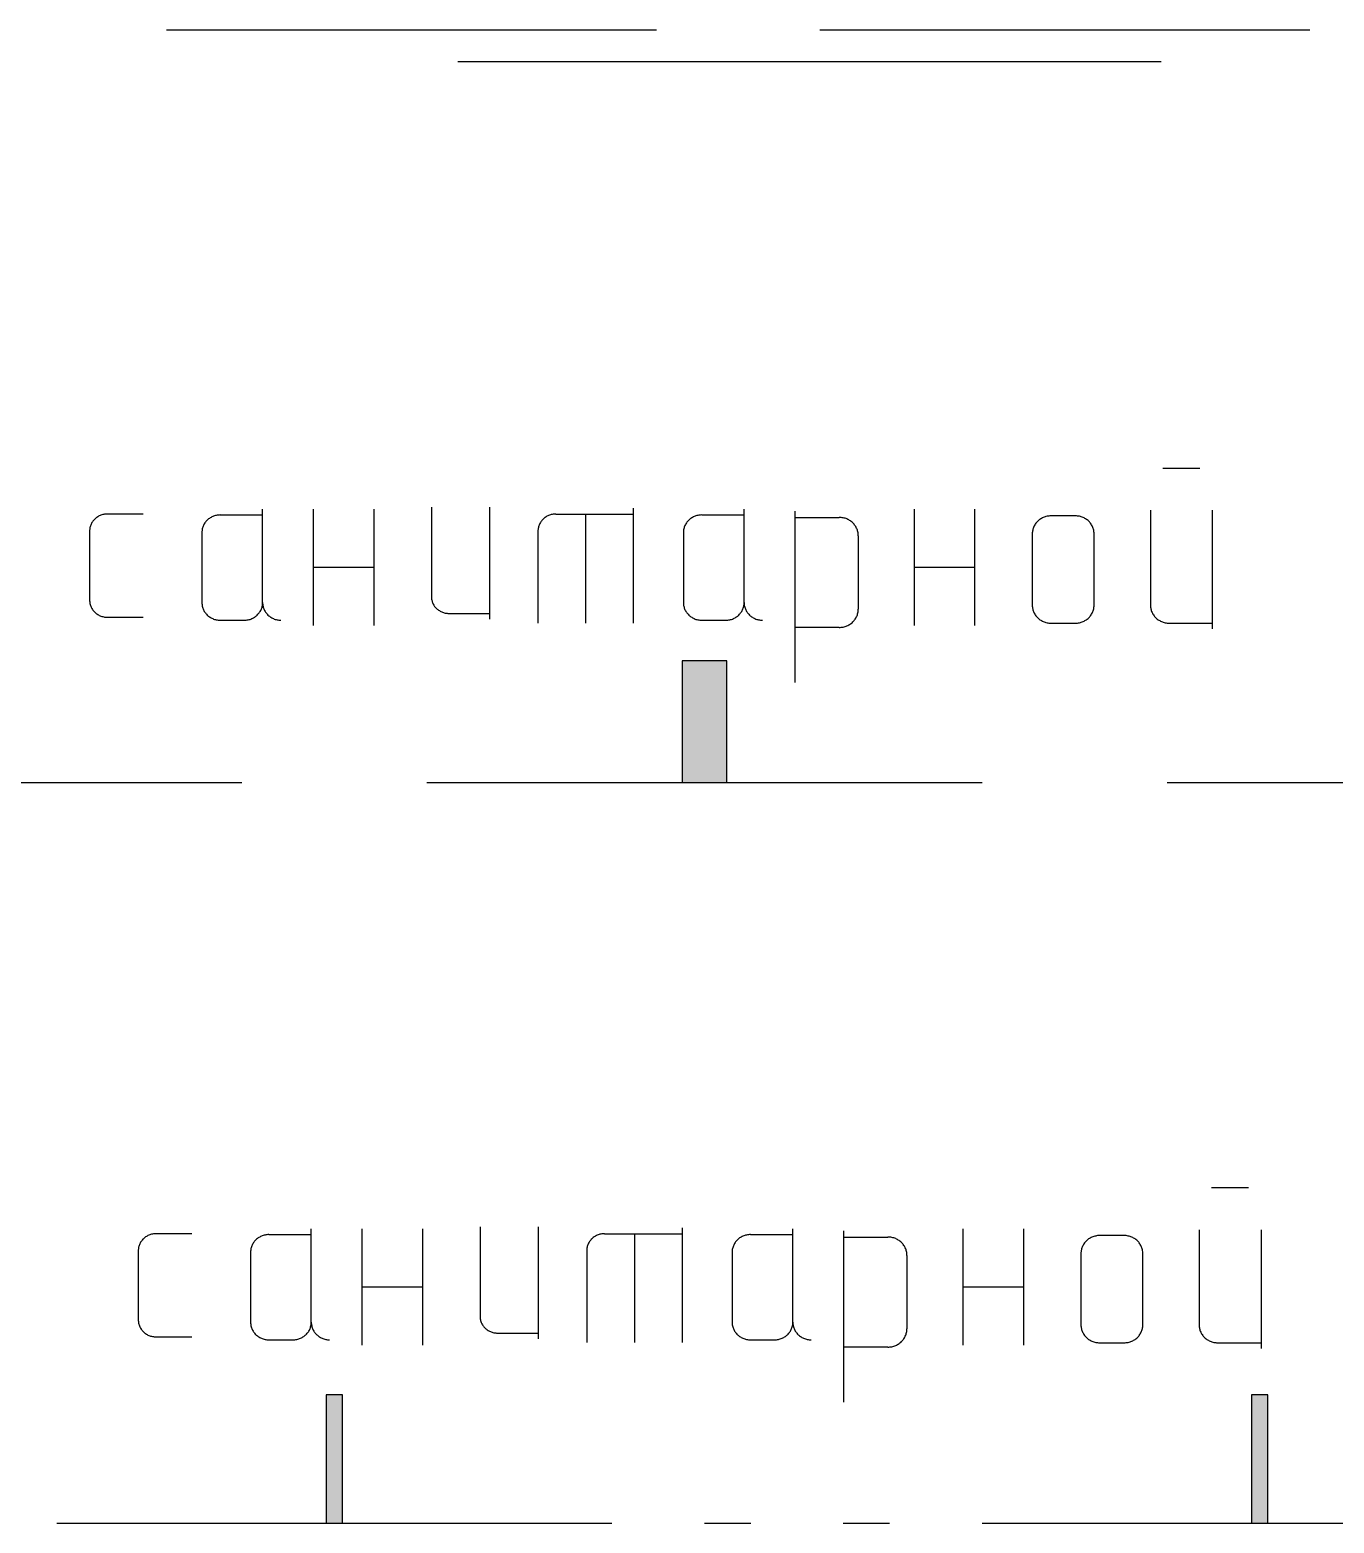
# Model space of a CAD drawing. Extents: x -2918 to -212, y 225 to 5715.
# Drawn here: x -459.22 to -447.81, y 924.28 to 937.34 of the extents above; entities that cross this region are included whole.
import ezdxf

# ---------------------------------------------------------------- set-up
doc = ezdxf.new("R2010")
doc.units = 0
doc.layers.get('0').update_dxf_attribs({"linetype": 'CONTINUOUS'})

# ---------------------------------------------------------------- blocks, each defined once
blk = doc.blocks.new('УСЛ__ОБОЗНАЧЕНИЯ_ГЕО_2')
at = {"linetype": 'CONTINUOUS'}
for points in [[(22.4, -100.24), (22.009, -100.24), (22.009, -101.306), (22.4, -101.306)], [(19.038, -106.66), (18.895, -106.66), (18.895, -107.782), (19.038, -107.782)], [(27.134, -106.66), (26.99, -106.66), (26.99, -107.782), (27.134, -107.782)]]:
    blk.add_hatch(color=18, dxfattribs=at).paths.add_polyline_path(points)
at = {"color": 18, "linetype": 'CONTINUOUS'}
for p, q in [((17.497, -94.723), (21.784, -94.723)), ((23.213, -94.723), (27.5, -94.723)), ((20.046, -95), (26.201, -95)), ((26.538, -98.558), (26.214, -98.558)), ((16.883, -98.99), (16.877, -98.996)), ((16.889, -98.986), (16.883, -98.99)), ((16.896, -98.981), (16.889, -98.986)), ((16.903, -98.977), (16.896, -98.981)), ((16.91, -98.973), (16.903, -98.977)), ((16.918, -98.97), (16.91, -98.973)), ((16.925, -98.967), (16.918, -98.97)), ((16.933, -98.964), (16.925, -98.967)), ((16.941, -98.962), (16.933, -98.964)), ((16.949, -98.96), (16.941, -98.962)), ((16.957, -98.959), (16.949, -98.96)), ((16.965, -98.958), (16.957, -98.959)), ((16.973, -98.957), (16.965, -98.958)), ((16.981, -98.957), (16.973, -98.957)), ((17.294, -98.957), (16.981, -98.957)), ((17.88, -98.99), (17.873, -98.995)), ((17.888, -98.986), (17.88, -98.99)), ((17.895, -98.982), (17.888, -98.986)), ((17.902, -98.979), (17.895, -98.982)), ((17.91, -98.976), (17.902, -98.979)), ((17.918, -98.973), (17.91, -98.976)), ((17.926, -98.971), (17.918, -98.973)), ((17.934, -98.969), (17.926, -98.971)), ((17.942, -98.967), (17.934, -98.969)), ((17.95, -98.966), (17.942, -98.967)), ((17.959, -98.966), (17.95, -98.966)), ((17.967, -98.965), (17.959, -98.966)), ((17.967, -98.965), (18.339, -98.965)), ((18.339, -99.732), (18.339, -98.914)), ((18.782, -98.913), (18.782, -99.932)), ((19.312, -98.913), (19.312, -99.932)), ((19.815, -98.897), (19.815, -99.679)), ((20.324, -98.897), (20.324, -99.875)), ((20.806, -98.99), (20.799, -98.996)), ((20.812, -98.986), (20.806, -98.99)), ((20.819, -98.981), (20.812, -98.986)), ((20.826, -98.977), (20.819, -98.981)), ((20.833, -98.973), (20.826, -98.977)), ((20.841, -98.97), (20.833, -98.973)), ((20.848, -98.967), (20.841, -98.97)), ((20.856, -98.964), (20.848, -98.967)), ((20.864, -98.962), (20.856, -98.964)), ((20.872, -98.96), (20.864, -98.962)), ((20.88, -98.959), (20.872, -98.96)), ((20.888, -98.958), (20.88, -98.959)), ((20.896, -98.957), (20.888, -98.958)), ((20.904, -98.957), (20.896, -98.957)), ((20.904, -98.957), (21.582, -98.957)), ((21.165, -98.957), (21.165, -99.91)), ((21.582, -98.907), (21.582, -99.91)), ((22.093, -98.99), (22.086, -98.995)), ((22.1, -98.986), (22.093, -98.99)), ((22.107, -98.982), (22.1, -98.986)), ((22.115, -98.979), (22.107, -98.982)), ((22.122, -98.976), (22.115, -98.979)), ((22.13, -98.973), (22.122, -98.976)), ((22.138, -98.971), (22.13, -98.973)), ((22.146, -98.969), (22.138, -98.971)), ((22.155, -98.967), (22.146, -98.969)), ((22.163, -98.966), (22.155, -98.967)), ((22.171, -98.966), (22.163, -98.966)), ((22.18, -98.965), (22.171, -98.966)), ((22.18, -98.965), (22.552, -98.965)), ((22.552, -99.732), (22.552, -98.914)), ((22.994, -98.933), (22.994, -100.429)), ((22.994, -98.986), (23.383, -98.986)), ((23.392, -98.987), (23.383, -98.986)), ((23.401, -98.987), (23.392, -98.987)), ((23.409, -98.989), (23.401, -98.987)), ((23.418, -98.99), (23.409, -98.989)), ((23.426, -98.992), (23.418, -98.99)), ((24.039, -98.913), (24.039, -99.932)), ((24.568, -98.913), (24.568, -99.932)), ((25.168, -98.987), (25.161, -98.991)), ((25.176, -98.984), (25.168, -98.987)), ((25.184, -98.982), (25.176, -98.984)), ((25.192, -98.979), (25.184, -98.982)), ((25.201, -98.977), (25.192, -98.979)), ((25.209, -98.976), (25.201, -98.977)), ((25.217, -98.975), (25.209, -98.976)), ((25.226, -98.974), (25.217, -98.975)), ((25.234, -98.974), (25.226, -98.974)), ((25.451, -98.974), (25.234, -98.974)), ((25.459, -98.974), (25.451, -98.974)), ((25.468, -98.975), (25.459, -98.974)), ((25.476, -98.976), (25.468, -98.975)), ((25.485, -98.977), (25.476, -98.976)), ((25.493, -98.979), (25.485, -98.977)), ((25.501, -98.982), (25.493, -98.979)), ((25.509, -98.984), (25.501, -98.982)), ((25.517, -98.987), (25.509, -98.984)), ((25.525, -98.991), (25.517, -98.987)), ((26.106, -98.922), (26.106, -99.754)), ((26.647, -98.922), (26.647, -99.962)), ((16.826, -99.092), (16.825, -99.099)), ((16.825, -99.099), (16.825, -99.107)), ((16.825, -99.107), (16.825, -99.709)), ((16.827, -99.084), (16.826, -99.092)), ((16.828, -99.076), (16.827, -99.084)), ((16.83, -99.068), (16.828, -99.076)), ((16.833, -99.061), (16.83, -99.068)), ((16.835, -99.053), (16.833, -99.061)), ((16.839, -99.046), (16.835, -99.053)), ((16.842, -99.039), (16.839, -99.046)), ((16.846, -99.032), (16.842, -99.039)), ((16.85, -99.026), (16.846, -99.032)), ((16.855, -99.019), (16.85, -99.026)), ((16.86, -99.013), (16.855, -99.019)), ((16.865, -99.007), (16.86, -99.013)), ((16.871, -99.001), (16.865, -99.007)), ((16.877, -98.996), (16.871, -99.001)), ((17.809, -99.103), (17.808, -99.111)), ((17.808, -99.111), (17.808, -99.119)), ((17.808, -99.119), (17.808, -99.732)), ((17.81, -99.095), (17.809, -99.103)), ((17.811, -99.087), (17.81, -99.095)), ((17.813, -99.079), (17.811, -99.087)), ((17.815, -99.071), (17.813, -99.079)), ((17.818, -99.064), (17.815, -99.071)), ((17.822, -99.056), (17.818, -99.064)), ((17.825, -99.049), (17.822, -99.056)), ((17.829, -99.042), (17.825, -99.049)), ((17.833, -99.035), (17.829, -99.042)), ((17.838, -99.029), (17.833, -99.035)), ((17.843, -99.022), (17.838, -99.029)), ((17.849, -99.016), (17.843, -99.022)), ((17.854, -99.01), (17.849, -99.016)), ((17.86, -99.005), (17.854, -99.01)), ((17.867, -99), (17.86, -99.005)), ((17.873, -98.995), (17.867, -99)), ((20.749, -99.092), (20.748, -99.099)), ((20.748, -99.099), (20.748, -99.107)), ((20.748, -99.107), (20.748, -99.91)), ((20.75, -99.084), (20.749, -99.092)), ((20.751, -99.076), (20.75, -99.084)), ((20.753, -99.068), (20.751, -99.076)), ((20.755, -99.061), (20.753, -99.068)), ((20.758, -99.053), (20.755, -99.061)), ((20.761, -99.046), (20.758, -99.053)), ((20.765, -99.039), (20.761, -99.046)), ((20.769, -99.032), (20.765, -99.039)), ((20.773, -99.026), (20.769, -99.032)), ((20.778, -99.019), (20.773, -99.026)), ((20.783, -99.013), (20.778, -99.019)), ((20.788, -99.007), (20.783, -99.013)), ((20.794, -99.001), (20.788, -99.007)), ((20.799, -98.996), (20.794, -99.001)), ((22.021, -99.111), (22.02, -99.119)), ((22.02, -99.119), (22.02, -99.732)), ((22.022, -99.095), (22.021, -99.103)), ((22.021, -99.103), (22.021, -99.111)), ((22.024, -99.087), (22.022, -99.095)), ((22.026, -99.079), (22.024, -99.087)), ((22.028, -99.071), (22.026, -99.079)), ((22.031, -99.064), (22.028, -99.071)), ((22.034, -99.056), (22.031, -99.064)), ((22.038, -99.049), (22.034, -99.056)), ((22.042, -99.042), (22.038, -99.049)), ((22.046, -99.035), (22.042, -99.042)), ((22.051, -99.029), (22.046, -99.035)), ((22.056, -99.022), (22.051, -99.029)), ((22.061, -99.016), (22.056, -99.022)), ((22.067, -99.01), (22.061, -99.016)), ((22.073, -99.005), (22.067, -99.01)), ((22.079, -99), (22.073, -99.005)), ((22.086, -98.995), (22.079, -99)), ((23.435, -98.994), (23.426, -98.992)), ((23.443, -98.997), (23.435, -98.994)), ((23.451, -99), (23.443, -98.997)), ((23.459, -99.004), (23.451, -99)), ((23.467, -99.008), (23.459, -99.004)), ((23.474, -99.013), (23.467, -99.008)), ((23.481, -99.017), (23.474, -99.013)), ((23.488, -99.022), (23.481, -99.017)), ((23.495, -99.028), (23.488, -99.022)), ((23.501, -99.033), (23.495, -99.028)), ((23.507, -99.04), (23.501, -99.033)), ((23.513, -99.046), (23.507, -99.04)), ((23.518, -99.053), (23.513, -99.046)), ((23.523, -99.059), (23.518, -99.053)), ((23.528, -99.067), (23.523, -99.059)), ((23.532, -99.074), (23.528, -99.067)), ((23.535, -99.082), (23.532, -99.074)), ((23.539, -99.089), (23.535, -99.082)), ((23.542, -99.097), (23.539, -99.089)), ((23.544, -99.105), (23.542, -99.097)), ((23.546, -99.113), (23.544, -99.105)), ((23.548, -99.122), (23.546, -99.113)), ((25.073, -99.114), (25.072, -99.122)), ((25.074, -99.106), (25.073, -99.114)), ((25.076, -99.098), (25.074, -99.106)), ((25.078, -99.09), (25.076, -99.098)), ((25.08, -99.082), (25.078, -99.09)), ((25.083, -99.074), (25.08, -99.082)), ((25.086, -99.066), (25.083, -99.074)), ((25.09, -99.059), (25.086, -99.066)), ((25.094, -99.052), (25.09, -99.059)), ((25.098, -99.045), (25.094, -99.052)), ((25.103, -99.038), (25.098, -99.045)), ((25.108, -99.032), (25.103, -99.038)), ((25.114, -99.026), (25.108, -99.032)), ((25.12, -99.02), (25.114, -99.026)), ((25.126, -99.014), (25.12, -99.02)), ((25.132, -99.009), (25.126, -99.014)), ((25.139, -99.004), (25.132, -99.009)), ((25.146, -98.999), (25.139, -99.004)), ((25.153, -98.995), (25.146, -98.999)), ((25.161, -98.991), (25.153, -98.995)), ((25.532, -98.995), (25.525, -98.991)), ((25.539, -98.999), (25.532, -98.995)), ((25.546, -99.004), (25.539, -98.999)), ((25.553, -99.009), (25.546, -99.004)), ((25.56, -99.014), (25.553, -99.009)), ((25.566, -99.02), (25.56, -99.014)), ((25.572, -99.026), (25.566, -99.02)), ((25.577, -99.032), (25.572, -99.026)), ((25.582, -99.038), (25.577, -99.032)), ((25.587, -99.045), (25.582, -99.038)), ((25.591, -99.052), (25.587, -99.045)), ((25.595, -99.059), (25.591, -99.052)), ((25.599, -99.066), (25.595, -99.059)), ((25.602, -99.074), (25.599, -99.066)), ((25.605, -99.082), (25.602, -99.074)), ((25.608, -99.09), (25.605, -99.082)), ((25.61, -99.098), (25.608, -99.09)), ((25.611, -99.106), (25.61, -99.098)), ((25.612, -99.114), (25.611, -99.106)), ((25.613, -99.122), (25.612, -99.114)), ((23.549, -99.13), (23.548, -99.122)), ((23.55, -99.138), (23.549, -99.13)), ((23.55, -99.147), (23.55, -99.138)), ((23.55, -99.147), (23.55, -99.788)), ((25.072, -99.122), (25.072, -99.13)), ((25.072, -99.13), (25.072, -99.754)), ((25.613, -99.13), (25.613, -99.122)), ((25.613, -99.754), (25.613, -99.13)), ((18.782, -99.423), (19.312, -99.423)), ((24.039, -99.423), (24.568, -99.423)), ((16.825, -99.709), (16.825, -99.717)), ((16.825, -99.717), (16.826, -99.725)), ((16.826, -99.725), (16.827, -99.733)), ((16.827, -99.733), (16.828, -99.74)), ((16.828, -99.74), (16.83, -99.748)), ((16.83, -99.748), (16.833, -99.756)), ((16.833, -99.756), (16.835, -99.763)), ((16.835, -99.763), (16.839, -99.77)), ((16.839, -99.77), (16.842, -99.777)), ((17.808, -99.732), (17.808, -99.74)), ((17.808, -99.74), (17.809, -99.748)), ((17.809, -99.748), (17.81, -99.756)), ((17.81, -99.756), (17.811, -99.764)), ((17.811, -99.764), (17.813, -99.771)), ((17.813, -99.771), (17.815, -99.779)), ((18.331, -99.779), (18.334, -99.771)), ((18.334, -99.771), (18.336, -99.764)), ((18.336, -99.764), (18.337, -99.756)), ((18.337, -99.756), (18.338, -99.748)), ((18.338, -99.748), (18.339, -99.74)), ((18.339, -99.74), (18.339, -99.732)), ((18.339, -99.732), (18.339, -99.74)), ((18.339, -99.74), (18.34, -99.748)), ((18.34, -99.748), (18.341, -99.756)), ((18.341, -99.756), (18.343, -99.764)), ((18.343, -99.764), (18.344, -99.771)), ((18.344, -99.771), (18.347, -99.779)), ((19.815, -99.679), (19.816, -99.687)), ((19.816, -99.687), (19.816, -99.695)), ((19.816, -99.695), (19.817, -99.702)), ((19.817, -99.702), (19.819, -99.71)), ((19.819, -99.71), (19.821, -99.717)), ((19.821, -99.717), (19.823, -99.725)), ((19.823, -99.725), (19.826, -99.732)), ((19.826, -99.732), (19.829, -99.739)), ((19.829, -99.739), (19.832, -99.746)), ((19.832, -99.746), (19.836, -99.753)), ((19.836, -99.753), (19.84, -99.759)), ((19.84, -99.759), (19.844, -99.766)), ((19.844, -99.766), (19.849, -99.772)), ((19.849, -99.772), (19.855, -99.778)), ((22.02, -99.732), (22.021, -99.74)), ((22.021, -99.74), (22.021, -99.748)), ((22.021, -99.748), (22.022, -99.756)), ((22.022, -99.756), (22.024, -99.764)), ((22.024, -99.764), (22.026, -99.771)), ((22.026, -99.771), (22.028, -99.779)), ((22.544, -99.779), (22.546, -99.771)), ((22.546, -99.771), (22.548, -99.764)), ((22.548, -99.764), (22.55, -99.756)), ((22.55, -99.756), (22.551, -99.748)), ((22.551, -99.74), (22.552, -99.732)), ((22.551, -99.748), (22.551, -99.74)), ((22.552, -99.732), (22.552, -99.74)), ((22.552, -99.74), (22.552, -99.748)), ((22.552, -99.748), (22.553, -99.756)), ((22.553, -99.756), (22.555, -99.764)), ((22.555, -99.764), (22.557, -99.771)), ((22.557, -99.771), (22.559, -99.779)), ((25.072, -99.754), (25.072, -99.763)), ((25.072, -99.763), (25.073, -99.771)), ((25.073, -99.771), (25.074, -99.779)), ((25.611, -99.779), (25.612, -99.771)), ((25.612, -99.771), (25.613, -99.763)), ((25.613, -99.763), (25.613, -99.754)), ((26.106, -99.754), (26.106, -99.763)), ((26.106, -99.763), (26.106, -99.771)), ((26.106, -99.771), (26.108, -99.779)), ((16.842, -99.777), (16.846, -99.784)), ((16.846, -99.784), (16.85, -99.791)), ((16.85, -99.791), (16.855, -99.797)), ((16.855, -99.797), (16.86, -99.804)), ((16.86, -99.804), (16.865, -99.81)), ((16.865, -99.81), (16.871, -99.815)), ((16.871, -99.815), (16.877, -99.821)), ((16.877, -99.821), (16.883, -99.826)), ((16.883, -99.826), (16.889, -99.831)), ((16.889, -99.831), (16.896, -99.835)), ((16.896, -99.835), (16.903, -99.839)), ((16.903, -99.839), (16.91, -99.843)), ((16.91, -99.843), (16.918, -99.846)), ((16.918, -99.846), (16.925, -99.849)), ((16.925, -99.849), (16.933, -99.852)), ((16.933, -99.852), (16.941, -99.854)), ((16.941, -99.854), (16.949, -99.856)), ((16.949, -99.856), (16.957, -99.858)), ((16.957, -99.858), (16.965, -99.858)), ((16.965, -99.858), (16.973, -99.859)), ((16.973, -99.859), (16.981, -99.859)), ((16.981, -99.859), (17.294, -99.859)), ((17.815, -99.779), (17.818, -99.787)), ((17.818, -99.787), (17.822, -99.794)), ((17.822, -99.794), (17.825, -99.801)), ((17.825, -99.801), (17.829, -99.808)), ((17.829, -99.808), (17.833, -99.815)), ((17.833, -99.815), (17.838, -99.822)), ((17.838, -99.822), (17.843, -99.828)), ((17.843, -99.828), (17.849, -99.834)), ((17.849, -99.834), (17.854, -99.84)), ((17.854, -99.84), (17.86, -99.846)), ((17.86, -99.846), (17.867, -99.851)), ((17.867, -99.851), (17.873, -99.856)), ((17.873, -99.856), (17.88, -99.86)), ((17.88, -99.86), (17.888, -99.864)), ((17.888, -99.864), (17.895, -99.868)), ((17.895, -99.868), (17.902, -99.872)), ((17.902, -99.872), (17.91, -99.875)), ((17.91, -99.875), (17.918, -99.878)), ((17.918, -99.878), (17.926, -99.88)), ((17.926, -99.88), (17.934, -99.882)), ((17.934, -99.882), (17.942, -99.883)), ((17.942, -99.883), (17.95, -99.884)), ((17.95, -99.884), (17.959, -99.885)), ((17.959, -99.885), (17.967, -99.885)), ((17.967, -99.885), (18.18, -99.885)), ((18.18, -99.885), (18.188, -99.885)), ((18.188, -99.885), (18.196, -99.884)), ((18.196, -99.884), (18.205, -99.883)), ((18.205, -99.883), (18.213, -99.882)), ((18.213, -99.882), (18.221, -99.88)), ((18.221, -99.88), (18.229, -99.878)), ((18.229, -99.878), (18.237, -99.875)), ((18.237, -99.875), (18.244, -99.872)), ((18.244, -99.872), (18.252, -99.868)), ((18.252, -99.868), (18.259, -99.864)), ((18.259, -99.864), (18.267, -99.86)), ((18.267, -99.86), (18.273, -99.856)), ((18.273, -99.856), (18.28, -99.851)), ((18.28, -99.851), (18.286, -99.846)), ((18.286, -99.846), (18.292, -99.84)), ((18.292, -99.84), (18.298, -99.834)), ((18.298, -99.834), (18.304, -99.828)), ((18.304, -99.828), (18.309, -99.822)), ((18.309, -99.822), (18.313, -99.815)), ((18.313, -99.815), (18.318, -99.808)), ((18.318, -99.808), (18.322, -99.801)), ((18.322, -99.801), (18.325, -99.794)), ((18.325, -99.794), (18.328, -99.787)), ((18.328, -99.787), (18.331, -99.779)), ((18.347, -99.779), (18.35, -99.787)), ((18.35, -99.787), (18.353, -99.794)), ((18.353, -99.794), (18.356, -99.801)), ((18.356, -99.801), (18.36, -99.808)), ((18.36, -99.808), (18.365, -99.815)), ((18.365, -99.815), (18.37, -99.822)), ((18.37, -99.822), (18.375, -99.828)), ((18.375, -99.828), (18.38, -99.834)), ((18.38, -99.834), (18.386, -99.84)), ((18.386, -99.84), (18.392, -99.846)), ((18.392, -99.846), (18.398, -99.851)), ((18.398, -99.851), (18.405, -99.856)), ((18.405, -99.856), (18.412, -99.86)), ((18.412, -99.86), (18.419, -99.864)), ((18.419, -99.864), (18.426, -99.868)), ((18.426, -99.868), (18.434, -99.872)), ((18.434, -99.872), (18.441, -99.875)), ((18.441, -99.875), (18.449, -99.878)), ((18.449, -99.878), (18.457, -99.88)), ((18.457, -99.88), (18.465, -99.882)), ((18.465, -99.882), (18.473, -99.883)), ((18.473, -99.883), (18.482, -99.884)), ((18.482, -99.884), (18.49, -99.885)), ((18.49, -99.885), (18.498, -99.885)), ((19.855, -99.778), (19.86, -99.783)), ((19.86, -99.783), (19.866, -99.788)), ((19.866, -99.788), (19.872, -99.793)), ((19.872, -99.793), (19.878, -99.798)), ((19.878, -99.798), (19.885, -99.802)), ((19.885, -99.802), (19.892, -99.806)), ((19.892, -99.806), (19.899, -99.81)), ((19.899, -99.81), (19.906, -99.813)), ((19.906, -99.813), (19.913, -99.816)), ((19.913, -99.816), (19.921, -99.819)), ((19.921, -99.819), (19.928, -99.821)), ((19.928, -99.821), (19.936, -99.823)), ((19.936, -99.823), (19.944, -99.824)), ((19.944, -99.824), (19.952, -99.825)), ((19.952, -99.825), (19.96, -99.826)), ((19.96, -99.826), (19.968, -99.826)), ((19.968, -99.826), (20.324, -99.826)), ((22.028, -99.779), (22.031, -99.787)), ((22.031, -99.787), (22.034, -99.794)), ((22.034, -99.794), (22.038, -99.801)), ((22.038, -99.801), (22.042, -99.808)), ((22.042, -99.808), (22.046, -99.815)), ((22.046, -99.815), (22.051, -99.822)), ((22.051, -99.822), (22.056, -99.828)), ((22.056, -99.828), (22.061, -99.834)), ((22.061, -99.834), (22.067, -99.84)), ((22.067, -99.84), (22.073, -99.846)), ((22.073, -99.846), (22.079, -99.851)), ((22.079, -99.851), (22.086, -99.856)), ((22.086, -99.856), (22.093, -99.86)), ((22.093, -99.86), (22.1, -99.864)), ((22.1, -99.864), (22.107, -99.868)), ((22.107, -99.868), (22.115, -99.872)), ((22.115, -99.872), (22.122, -99.875)), ((22.122, -99.875), (22.13, -99.878)), ((22.13, -99.878), (22.138, -99.88)), ((22.138, -99.88), (22.146, -99.882)), ((22.146, -99.882), (22.155, -99.883)), ((22.155, -99.883), (22.163, -99.884)), ((22.163, -99.884), (22.171, -99.885)), ((22.171, -99.885), (22.18, -99.885)), ((22.18, -99.885), (22.392, -99.885)), ((22.392, -99.885), (22.4, -99.885)), ((22.4, -99.885), (22.409, -99.884)), ((22.409, -99.884), (22.417, -99.883)), ((22.417, -99.883), (22.425, -99.882)), ((22.425, -99.882), (22.433, -99.88)), ((22.433, -99.88), (22.441, -99.878)), ((22.441, -99.878), (22.449, -99.875)), ((22.449, -99.875), (22.457, -99.872)), ((22.457, -99.872), (22.465, -99.868)), ((22.465, -99.868), (22.472, -99.864)), ((22.472, -99.864), (22.479, -99.86)), ((22.479, -99.86), (22.486, -99.856)), ((22.486, -99.856), (22.492, -99.851)), ((22.492, -99.851), (22.499, -99.846)), ((22.499, -99.846), (22.505, -99.84)), ((22.505, -99.84), (22.511, -99.834)), ((22.511, -99.834), (22.516, -99.828)), ((22.516, -99.828), (22.521, -99.822)), ((22.521, -99.822), (22.526, -99.815)), ((22.526, -99.815), (22.53, -99.808)), ((22.53, -99.808), (22.534, -99.801)), ((22.534, -99.801), (22.538, -99.794)), ((22.538, -99.794), (22.541, -99.787)), ((22.541, -99.787), (22.544, -99.779)), ((22.559, -99.779), (22.562, -99.787)), ((22.562, -99.787), (22.565, -99.794)), ((22.565, -99.794), (22.569, -99.801)), ((22.569, -99.801), (22.573, -99.808)), ((22.573, -99.808), (22.577, -99.815)), ((22.577, -99.815), (22.582, -99.822)), ((22.582, -99.822), (22.587, -99.828)), ((22.587, -99.828), (22.593, -99.834)), ((22.593, -99.834), (22.598, -99.84)), ((22.598, -99.84), (22.604, -99.846)), ((22.604, -99.846), (22.611, -99.851)), ((22.611, -99.851), (22.617, -99.856)), ((22.617, -99.856), (22.624, -99.86)), ((22.624, -99.86), (22.631, -99.864)), ((22.631, -99.864), (22.639, -99.868)), ((22.639, -99.868), (22.646, -99.872)), ((22.646, -99.872), (22.654, -99.875)), ((22.654, -99.875), (22.662, -99.878)), ((22.662, -99.878), (22.67, -99.88)), ((22.67, -99.88), (22.678, -99.882)), ((22.678, -99.882), (22.686, -99.883)), ((22.686, -99.883), (22.694, -99.884)), ((22.694, -99.884), (22.702, -99.885)), ((22.702, -99.885), (22.711, -99.885)), ((23.495, -99.907), (23.501, -99.901)), ((23.501, -99.901), (23.507, -99.895)), ((23.507, -99.895), (23.513, -99.889)), ((23.513, -99.889), (23.518, -99.882)), ((23.518, -99.882), (23.523, -99.875)), ((23.523, -99.875), (23.528, -99.868)), ((23.528, -99.868), (23.532, -99.861)), ((23.532, -99.861), (23.535, -99.853)), ((23.535, -99.853), (23.539, -99.846)), ((23.539, -99.846), (23.542, -99.838)), ((23.542, -99.838), (23.544, -99.83)), ((23.544, -99.83), (23.546, -99.821)), ((23.546, -99.821), (23.548, -99.813)), ((23.548, -99.813), (23.549, -99.805)), ((23.549, -99.805), (23.55, -99.796)), ((23.55, -99.796), (23.55, -99.788)), ((25.074, -99.779), (25.076, -99.787)), ((25.076, -99.787), (25.078, -99.795)), ((25.078, -99.795), (25.08, -99.803)), ((25.08, -99.803), (25.083, -99.81)), ((25.083, -99.81), (25.086, -99.818)), ((25.086, -99.818), (25.09, -99.825)), ((25.09, -99.825), (25.094, -99.833)), ((25.094, -99.833), (25.098, -99.839)), ((25.098, -99.839), (25.103, -99.846)), ((25.103, -99.846), (25.108, -99.853)), ((25.108, -99.853), (25.114, -99.859)), ((25.114, -99.859), (25.12, -99.865)), ((25.12, -99.865), (25.126, -99.87)), ((25.126, -99.87), (25.132, -99.876)), ((25.132, -99.876), (25.139, -99.881)), ((25.139, -99.881), (25.146, -99.885)), ((25.146, -99.885), (25.153, -99.889)), ((25.153, -99.889), (25.161, -99.894)), ((25.161, -99.894), (25.168, -99.897)), ((25.168, -99.897), (25.176, -99.9)), ((25.176, -99.9), (25.184, -99.903)), ((25.184, -99.903), (25.192, -99.905)), ((25.493, -99.905), (25.501, -99.903)), ((25.501, -99.903), (25.509, -99.9)), ((25.509, -99.9), (25.517, -99.897)), ((25.517, -99.897), (25.525, -99.894)), ((25.525, -99.894), (25.532, -99.889)), ((25.532, -99.889), (25.539, -99.885)), ((25.539, -99.885), (25.546, -99.881)), ((25.546, -99.881), (25.553, -99.876)), ((25.553, -99.876), (25.56, -99.87)), ((25.56, -99.87), (25.566, -99.865)), ((25.566, -99.865), (25.572, -99.859)), ((25.572, -99.859), (25.577, -99.853)), ((25.577, -99.853), (25.582, -99.846)), ((25.582, -99.846), (25.587, -99.839)), ((25.587, -99.839), (25.591, -99.833)), ((25.591, -99.833), (25.595, -99.825)), ((25.595, -99.825), (25.599, -99.818)), ((25.599, -99.818), (25.602, -99.81)), ((25.602, -99.81), (25.605, -99.803)), ((25.605, -99.803), (25.608, -99.795)), ((25.608, -99.795), (25.61, -99.787)), ((25.61, -99.787), (25.611, -99.779)), ((26.108, -99.779), (26.109, -99.787)), ((26.109, -99.787), (26.111, -99.795)), ((26.111, -99.795), (26.113, -99.803)), ((26.113, -99.803), (26.116, -99.81)), ((26.116, -99.81), (26.12, -99.818)), ((26.12, -99.818), (26.123, -99.825)), ((26.123, -99.825), (26.127, -99.833)), ((26.127, -99.833), (26.132, -99.839)), ((26.132, -99.839), (26.137, -99.846)), ((26.137, -99.846), (26.142, -99.853)), ((26.142, -99.853), (26.147, -99.859)), ((26.147, -99.859), (26.153, -99.865)), ((26.153, -99.865), (26.159, -99.87)), ((26.159, -99.87), (26.166, -99.876)), ((26.166, -99.876), (26.173, -99.881)), ((26.173, -99.881), (26.179, -99.885)), ((26.179, -99.885), (26.187, -99.889)), ((26.187, -99.889), (26.194, -99.894)), ((26.194, -99.894), (26.202, -99.897)), ((26.202, -99.897), (26.21, -99.9)), ((26.21, -99.9), (26.218, -99.903)), ((26.218, -99.903), (26.226, -99.905)), ((23.383, -99.948), (22.994, -99.948)), ((23.383, -99.948), (23.392, -99.948)), ((23.392, -99.948), (23.401, -99.947)), ((23.401, -99.947), (23.409, -99.946)), ((23.409, -99.946), (23.418, -99.945)), ((23.418, -99.945), (23.426, -99.943)), ((23.426, -99.943), (23.435, -99.94)), ((23.435, -99.94), (23.443, -99.938)), ((23.443, -99.938), (23.451, -99.934)), ((23.451, -99.934), (23.459, -99.931)), ((23.459, -99.931), (23.467, -99.927)), ((23.467, -99.927), (23.474, -99.922)), ((23.474, -99.922), (23.481, -99.918)), ((23.481, -99.918), (23.488, -99.913)), ((23.488, -99.913), (23.495, -99.907)), ((25.192, -99.905), (25.201, -99.907)), ((25.201, -99.907), (25.209, -99.908)), ((25.209, -99.908), (25.217, -99.91)), ((25.217, -99.91), (25.226, -99.91)), ((25.226, -99.91), (25.234, -99.91)), ((25.234, -99.91), (25.451, -99.91)), ((25.451, -99.91), (25.459, -99.91)), ((25.459, -99.91), (25.468, -99.91)), ((25.468, -99.91), (25.476, -99.908)), ((25.476, -99.908), (25.485, -99.907)), ((25.485, -99.907), (25.493, -99.905)), ((26.226, -99.905), (26.234, -99.907)), ((26.234, -99.907), (26.243, -99.908)), ((26.243, -99.908), (26.251, -99.91)), ((26.251, -99.91), (26.259, -99.91)), ((26.259, -99.91), (26.268, -99.91)), ((26.268, -99.91), (26.647, -99.91)), ((22.4, -100.24), (22.009, -100.24)), ((22.009, -100.24), (22.009, -101.306)), ((22.4, -101.306), (22.4, -100.24)), ((13.3, -101.306), (18.157, -101.306)), ((19.776, -101.306), (24.633, -101.306)), ((22.009, -101.306), (22.4, -101.306)), ((26.252, -101.306), (31.11, -101.306)), ((26.964, -104.851), (26.64, -104.851)), ((17.359, -105.258), (17.351, -105.261)), ((17.367, -105.256), (17.359, -105.258)), ((17.375, -105.254), (17.367, -105.256)), ((17.383, -105.253), (17.375, -105.254)), ((17.391, -105.252), (17.383, -105.253)), ((17.399, -105.251), (17.391, -105.252)), ((17.407, -105.251), (17.399, -105.251)), ((17.72, -105.251), (17.407, -105.251)), ((18.765, -106.025), (18.765, -105.208)), ((19.208, -105.207), (19.208, -106.226)), ((19.737, -105.207), (19.737, -106.226)), ((20.241, -105.191), (20.241, -105.973)), ((20.75, -105.191), (20.75, -106.169)), ((21.282, -105.258), (21.274, -105.261)), ((21.29, -105.256), (21.282, -105.258)), ((21.298, -105.254), (21.29, -105.256)), ((21.306, -105.253), (21.298, -105.254)), ((21.314, -105.252), (21.306, -105.253)), ((21.322, -105.251), (21.314, -105.252)), ((21.33, -105.251), (21.322, -105.251)), ((21.33, -105.251), (22.008, -105.251)), ((21.591, -105.251), (21.591, -106.203)), ((22.008, -105.2), (22.008, -106.203)), ((22.978, -106.025), (22.978, -105.208)), ((23.42, -105.227), (23.42, -106.723)), ((24.465, -105.207), (24.465, -106.226)), ((24.994, -105.207), (24.994, -106.226)), ((26.532, -105.216), (26.532, -106.048)), ((27.073, -105.216), (27.073, -106.256)), ((17.252, -105.385), (17.251, -105.393)), ((17.253, -105.377), (17.252, -105.385)), ((17.254, -105.37), (17.253, -105.377)), ((17.256, -105.362), (17.254, -105.37)), ((17.259, -105.355), (17.256, -105.362)), ((17.261, -105.347), (17.259, -105.355)), ((17.265, -105.34), (17.261, -105.347)), ((17.268, -105.333), (17.265, -105.34)), ((17.272, -105.326), (17.268, -105.333)), ((17.276, -105.319), (17.272, -105.326)), ((17.281, -105.313), (17.276, -105.319)), ((17.286, -105.306), (17.281, -105.313)), ((17.291, -105.3), (17.286, -105.306)), ((17.297, -105.295), (17.291, -105.3)), ((17.303, -105.289), (17.297, -105.295)), ((17.309, -105.284), (17.303, -105.289)), ((17.315, -105.279), (17.309, -105.284)), ((17.322, -105.275), (17.315, -105.279)), ((17.329, -105.271), (17.322, -105.275)), ((17.336, -105.267), (17.329, -105.271)), ((17.344, -105.264), (17.336, -105.267)), ((17.351, -105.261), (17.344, -105.264)), ((18.236, -105.388), (18.235, -105.396)), ((18.237, -105.38), (18.236, -105.388)), ((18.239, -105.373), (18.237, -105.38)), ((18.241, -105.365), (18.239, -105.373)), ((18.244, -105.358), (18.241, -105.365)), ((18.247, -105.35), (18.244, -105.358)), ((18.251, -105.343), (18.247, -105.35)), ((18.255, -105.336), (18.251, -105.343)), ((18.259, -105.329), (18.255, -105.336)), ((18.264, -105.322), (18.259, -105.329)), ((18.269, -105.316), (18.264, -105.322)), ((18.275, -105.31), (18.269, -105.316)), ((18.28, -105.304), (18.275, -105.31)), ((18.286, -105.299), (18.28, -105.304)), ((18.293, -105.293), (18.286, -105.299)), ((18.299, -105.288), (18.293, -105.293)), ((18.306, -105.284), (18.299, -105.288)), ((18.314, -105.28), (18.306, -105.284)), ((18.321, -105.276), (18.314, -105.28)), ((18.328, -105.273), (18.321, -105.276)), ((18.336, -105.269), (18.328, -105.273)), ((18.344, -105.267), (18.336, -105.269)), ((18.352, -105.264), (18.344, -105.267)), ((18.36, -105.263), (18.352, -105.264)), ((18.368, -105.261), (18.36, -105.263)), ((18.376, -105.26), (18.368, -105.261)), ((18.385, -105.259), (18.376, -105.26)), ((18.393, -105.259), (18.385, -105.259)), ((18.393, -105.259), (18.765, -105.259)), ((21.175, -105.385), (21.174, -105.393)), ((21.176, -105.377), (21.175, -105.385)), ((21.177, -105.37), (21.176, -105.377)), ((21.179, -105.362), (21.177, -105.37)), ((21.181, -105.355), (21.179, -105.362)), ((21.184, -105.347), (21.181, -105.355)), ((21.187, -105.34), (21.184, -105.347)), ((21.191, -105.333), (21.187, -105.34)), ((21.195, -105.326), (21.191, -105.333)), ((21.199, -105.319), (21.195, -105.326)), ((21.204, -105.313), (21.199, -105.319)), ((21.209, -105.306), (21.204, -105.313)), ((21.214, -105.3), (21.209, -105.306)), ((21.22, -105.295), (21.214, -105.3)), ((21.225, -105.289), (21.22, -105.295)), ((21.232, -105.284), (21.225, -105.289)), ((21.238, -105.279), (21.232, -105.284)), ((21.245, -105.275), (21.238, -105.279)), ((21.252, -105.271), (21.245, -105.275)), ((21.259, -105.267), (21.252, -105.271)), ((21.267, -105.264), (21.259, -105.267)), ((21.274, -105.261), (21.267, -105.264)), ((22.448, -105.388), (22.447, -105.396)), ((22.45, -105.38), (22.448, -105.388)), ((22.452, -105.373), (22.45, -105.38)), ((22.454, -105.365), (22.452, -105.373)), ((22.457, -105.358), (22.454, -105.365)), ((22.46, -105.35), (22.457, -105.358)), ((22.464, -105.343), (22.46, -105.35)), ((22.468, -105.336), (22.464, -105.343)), ((22.472, -105.329), (22.468, -105.336)), ((22.477, -105.322), (22.472, -105.329)), ((22.482, -105.316), (22.477, -105.322)), ((22.487, -105.31), (22.482, -105.316)), ((22.493, -105.304), (22.487, -105.31)), ((22.499, -105.299), (22.493, -105.304)), ((22.505, -105.293), (22.499, -105.299)), ((22.512, -105.288), (22.505, -105.293)), ((22.519, -105.284), (22.512, -105.288)), ((22.526, -105.28), (22.519, -105.284)), ((22.533, -105.276), (22.526, -105.28)), ((22.541, -105.273), (22.533, -105.276)), ((22.548, -105.269), (22.541, -105.273)), ((22.556, -105.267), (22.548, -105.269)), ((22.564, -105.264), (22.556, -105.267)), ((22.572, -105.263), (22.564, -105.264)), ((22.58, -105.261), (22.572, -105.263)), ((22.589, -105.26), (22.58, -105.261)), ((22.597, -105.259), (22.589, -105.26)), ((22.606, -105.259), (22.597, -105.259)), ((22.606, -105.259), (22.978, -105.259)), ((23.42, -105.28), (23.809, -105.28)), ((23.818, -105.281), (23.809, -105.28)), ((23.827, -105.281), (23.818, -105.281)), ((23.835, -105.282), (23.827, -105.281)), ((23.844, -105.284), (23.835, -105.282)), ((23.852, -105.286), (23.844, -105.284)), ((23.861, -105.288), (23.852, -105.286)), ((23.869, -105.291), (23.861, -105.288)), ((23.877, -105.294), (23.869, -105.291)), ((23.885, -105.298), (23.877, -105.294)), ((23.892, -105.302), (23.885, -105.298)), ((23.9, -105.306), (23.892, -105.302)), ((23.907, -105.311), (23.9, -105.306)), ((23.914, -105.316), (23.907, -105.311)), ((23.921, -105.321), (23.914, -105.316)), ((23.927, -105.327), (23.921, -105.321)), ((23.933, -105.333), (23.927, -105.327)), ((23.939, -105.34), (23.933, -105.333)), ((23.944, -105.346), (23.939, -105.34)), ((23.949, -105.353), (23.944, -105.346)), ((23.954, -105.36), (23.949, -105.353)), ((23.958, -105.368), (23.954, -105.36)), ((23.961, -105.375), (23.958, -105.368)), ((23.965, -105.383), (23.961, -105.375)), ((23.968, -105.391), (23.965, -105.383)), ((25.504, -105.384), (25.502, -105.391)), ((25.506, -105.375), (25.504, -105.384)), ((25.509, -105.368), (25.506, -105.375)), ((25.512, -105.36), (25.509, -105.368)), ((25.516, -105.353), (25.512, -105.36)), ((25.52, -105.346), (25.516, -105.353)), ((25.524, -105.339), (25.52, -105.346)), ((25.529, -105.332), (25.524, -105.339)), ((25.534, -105.326), (25.529, -105.332)), ((25.54, -105.319), (25.534, -105.326)), ((25.546, -105.313), (25.54, -105.319)), ((25.552, -105.308), (25.546, -105.313)), ((25.558, -105.302), (25.552, -105.308)), ((25.565, -105.297), (25.558, -105.302)), ((25.572, -105.293), (25.565, -105.297)), ((25.579, -105.289), (25.572, -105.293)), ((25.587, -105.285), (25.579, -105.289)), ((25.594, -105.281), (25.587, -105.285)), ((25.602, -105.278), (25.594, -105.281)), ((25.61, -105.275), (25.602, -105.278)), ((25.618, -105.273), (25.61, -105.275)), ((25.627, -105.271), (25.618, -105.273)), ((25.635, -105.27), (25.627, -105.271)), ((25.643, -105.268), (25.635, -105.27)), ((25.652, -105.268), (25.643, -105.268)), ((25.66, -105.268), (25.652, -105.268)), ((25.877, -105.268), (25.66, -105.268)), ((25.885, -105.268), (25.877, -105.268)), ((25.894, -105.268), (25.885, -105.268)), ((25.902, -105.27), (25.894, -105.268)), ((25.911, -105.271), (25.902, -105.27)), ((25.919, -105.273), (25.911, -105.271)), ((25.927, -105.275), (25.919, -105.273)), ((25.935, -105.278), (25.927, -105.275)), ((25.943, -105.281), (25.935, -105.278)), ((25.951, -105.285), (25.943, -105.281)), ((25.958, -105.289), (25.951, -105.285)), ((25.965, -105.293), (25.958, -105.289)), ((25.972, -105.297), (25.965, -105.293)), ((25.979, -105.302), (25.972, -105.297)), ((25.986, -105.308), (25.979, -105.302)), ((25.992, -105.313), (25.986, -105.308)), ((25.998, -105.319), (25.992, -105.313)), ((26.003, -105.326), (25.998, -105.319)), ((26.008, -105.332), (26.003, -105.326)), ((26.013, -105.339), (26.008, -105.332)), ((26.017, -105.346), (26.013, -105.339)), ((26.021, -105.353), (26.017, -105.346)), ((26.025, -105.36), (26.021, -105.353)), ((26.028, -105.368), (26.025, -105.36)), ((26.031, -105.375), (26.028, -105.368)), ((26.034, -105.384), (26.031, -105.375)), ((26.036, -105.391), (26.034, -105.384)), ((17.251, -105.393), (17.251, -105.401)), ((17.251, -105.401), (17.251, -106.003)), ((18.235, -105.396), (18.234, -105.404)), ((18.234, -105.404), (18.234, -105.412)), ((18.234, -105.412), (18.234, -106.025)), ((21.174, -105.393), (21.174, -105.401)), ((21.174, -105.401), (21.174, -106.203)), ((22.447, -105.396), (22.446, -105.404)), ((22.446, -105.404), (22.446, -105.412)), ((22.446, -105.412), (22.446, -106.025)), ((23.97, -105.399), (23.968, -105.391)), ((23.972, -105.407), (23.97, -105.399)), ((23.974, -105.416), (23.972, -105.407)), ((23.975, -105.424), (23.974, -105.416)), ((23.976, -105.432), (23.975, -105.424)), ((23.976, -105.441), (23.976, -105.432)), ((23.976, -105.441), (23.976, -106.082)), ((25.499, -105.408), (25.498, -105.416)), ((25.498, -105.416), (25.498, -105.424)), ((25.498, -105.424), (25.498, -106.048)), ((25.5, -105.399), (25.499, -105.408)), ((25.502, -105.391), (25.5, -105.399)), ((26.037, -105.399), (26.036, -105.391)), ((26.038, -105.408), (26.037, -105.399)), ((26.039, -105.416), (26.038, -105.408)), ((26.039, -105.424), (26.039, -105.416)), ((26.039, -106.048), (26.039, -105.424)), ((19.208, -105.716), (19.737, -105.716)), ((24.465, -105.716), (24.994, -105.716)), ((17.251, -106.003), (17.251, -106.011)), ((17.251, -106.011), (17.252, -106.019)), ((17.252, -106.019), (17.253, -106.026)), ((17.253, -106.026), (17.254, -106.034)), ((17.254, -106.034), (17.256, -106.042)), ((17.256, -106.042), (17.259, -106.049)), ((18.234, -106.025), (18.234, -106.033)), ((18.234, -106.033), (18.235, -106.041)), ((18.235, -106.041), (18.236, -106.049)), ((18.763, -106.049), (18.764, -106.041)), ((18.764, -106.041), (18.765, -106.033)), ((18.765, -106.033), (18.765, -106.025)), ((18.765, -106.025), (18.765, -106.033)), ((18.765, -106.033), (18.766, -106.041)), ((18.766, -106.041), (18.767, -106.049)), ((20.241, -105.973), (20.242, -105.981)), ((20.242, -105.981), (20.242, -105.988)), ((20.242, -105.988), (20.243, -105.996)), ((20.243, -105.996), (20.245, -106.004)), ((20.245, -106.004), (20.246, -106.011)), ((20.246, -106.011), (20.249, -106.019)), ((20.249, -106.019), (20.251, -106.026)), ((20.251, -106.026), (20.254, -106.033)), ((20.254, -106.033), (20.258, -106.04)), ((20.258, -106.04), (20.262, -106.047)), ((22.446, -106.025), (22.446, -106.033)), ((22.446, -106.033), (22.447, -106.041)), ((22.447, -106.041), (22.448, -106.049)), ((22.976, -106.049), (22.977, -106.041)), ((22.977, -106.033), (22.978, -106.025)), ((22.977, -106.041), (22.977, -106.033)), ((22.978, -106.025), (22.978, -106.033)), ((22.978, -106.033), (22.978, -106.041)), ((22.978, -106.041), (22.979, -106.049)), ((17.259, -106.049), (17.261, -106.057)), ((17.261, -106.057), (17.265, -106.064)), ((17.265, -106.064), (17.268, -106.071)), ((17.268, -106.071), (17.272, -106.078)), ((17.272, -106.078), (17.276, -106.085)), ((17.276, -106.085), (17.281, -106.091)), ((17.281, -106.091), (17.286, -106.097)), ((17.286, -106.097), (17.291, -106.104)), ((17.291, -106.104), (17.297, -106.109)), ((17.297, -106.109), (17.303, -106.115)), ((17.303, -106.115), (17.309, -106.12)), ((17.309, -106.12), (17.315, -106.125)), ((17.315, -106.125), (17.322, -106.129)), ((17.322, -106.129), (17.329, -106.133)), ((17.329, -106.133), (17.336, -106.137)), ((17.336, -106.137), (17.344, -106.14)), ((17.344, -106.14), (17.351, -106.143)), ((17.351, -106.143), (17.359, -106.146)), ((17.359, -106.146), (17.367, -106.148)), ((17.367, -106.148), (17.375, -106.15)), ((17.375, -106.15), (17.383, -106.151)), ((17.383, -106.151), (17.391, -106.152)), ((17.391, -106.152), (17.399, -106.153)), ((17.399, -106.153), (17.407, -106.153)), ((17.407, -106.153), (17.72, -106.153)), ((18.236, -106.049), (18.237, -106.057)), ((18.237, -106.057), (18.239, -106.065)), ((18.239, -106.065), (18.241, -106.073)), ((18.241, -106.073), (18.244, -106.08)), ((18.244, -106.08), (18.247, -106.088)), ((18.247, -106.088), (18.251, -106.095)), ((18.251, -106.095), (18.255, -106.102)), ((18.255, -106.102), (18.259, -106.109)), ((18.259, -106.109), (18.264, -106.116)), ((18.264, -106.116), (18.269, -106.122)), ((18.269, -106.122), (18.275, -106.128)), ((18.275, -106.128), (18.28, -106.134)), ((18.28, -106.134), (18.286, -106.139)), ((18.286, -106.139), (18.293, -106.145)), ((18.293, -106.145), (18.299, -106.149)), ((18.299, -106.149), (18.306, -106.154)), ((18.306, -106.154), (18.314, -106.158)), ((18.314, -106.158), (18.321, -106.162)), ((18.321, -106.162), (18.328, -106.165)), ((18.328, -106.165), (18.336, -106.168)), ((18.336, -106.168), (18.344, -106.171)), ((18.344, -106.171), (18.352, -106.174)), ((18.647, -106.174), (18.655, -106.171)), ((18.655, -106.171), (18.663, -106.168)), ((18.663, -106.168), (18.67, -106.165)), ((18.67, -106.165), (18.678, -106.162)), ((18.678, -106.162), (18.685, -106.158)), ((18.685, -106.158), (18.692, -106.154)), ((18.692, -106.154), (18.699, -106.149)), ((18.699, -106.149), (18.706, -106.145)), ((18.706, -106.145), (18.712, -106.139)), ((18.712, -106.139), (18.718, -106.134)), ((18.718, -106.134), (18.724, -106.128)), ((18.724, -106.128), (18.729, -106.122)), ((18.729, -106.122), (18.735, -106.116)), ((18.735, -106.116), (18.739, -106.109)), ((18.739, -106.109), (18.744, -106.102)), ((18.744, -106.102), (18.748, -106.095)), ((18.748, -106.095), (18.751, -106.088)), ((18.751, -106.088), (18.754, -106.08)), ((18.754, -106.08), (18.757, -106.073)), ((18.757, -106.073), (18.759, -106.065)), ((18.759, -106.065), (18.761, -106.057)), ((18.761, -106.057), (18.763, -106.049)), ((18.767, -106.049), (18.769, -106.057)), ((18.769, -106.057), (18.77, -106.065)), ((18.77, -106.065), (18.773, -106.073)), ((18.773, -106.073), (18.776, -106.08)), ((18.776, -106.08), (18.779, -106.088)), ((18.779, -106.088), (18.782, -106.095)), ((18.782, -106.095), (18.786, -106.102)), ((18.786, -106.102), (18.791, -106.109)), ((18.791, -106.109), (18.795, -106.116)), ((18.795, -106.116), (18.8, -106.122)), ((18.8, -106.122), (18.806, -106.128)), ((18.806, -106.128), (18.812, -106.134)), ((18.812, -106.134), (18.818, -106.139)), ((18.818, -106.139), (18.824, -106.145)), ((18.824, -106.145), (18.831, -106.149)), ((18.831, -106.149), (18.838, -106.154)), ((18.838, -106.154), (18.845, -106.158)), ((18.845, -106.158), (18.852, -106.162)), ((18.852, -106.162), (18.86, -106.165)), ((18.86, -106.165), (18.867, -106.168)), ((18.867, -106.168), (18.875, -106.171)), ((18.875, -106.171), (18.883, -106.174)), ((20.262, -106.047), (20.266, -106.053)), ((20.266, -106.053), (20.27, -106.059)), ((20.27, -106.059), (20.275, -106.065)), ((20.275, -106.065), (20.281, -106.071)), ((20.281, -106.071), (20.286, -106.077)), ((20.286, -106.077), (20.292, -106.082)), ((20.292, -106.082), (20.298, -106.087)), ((20.298, -106.087), (20.304, -106.092)), ((20.304, -106.092), (20.311, -106.096)), ((20.311, -106.096), (20.318, -106.1)), ((20.318, -106.1), (20.324, -106.104)), ((20.324, -106.104), (20.332, -106.107)), ((20.332, -106.107), (20.339, -106.11)), ((20.339, -106.11), (20.347, -106.113)), ((20.347, -106.113), (20.354, -106.115)), ((20.354, -106.115), (20.362, -106.117)), ((20.362, -106.117), (20.37, -106.118)), ((20.37, -106.118), (20.378, -106.119)), ((20.378, -106.119), (20.386, -106.12)), ((20.386, -106.12), (20.394, -106.12)), ((20.394, -106.12), (20.75, -106.12)), ((22.448, -106.049), (22.45, -106.057)), ((22.45, -106.057), (22.452, -106.065)), ((22.452, -106.065), (22.454, -106.073)), ((22.454, -106.073), (22.457, -106.08)), ((22.457, -106.08), (22.46, -106.088)), ((22.46, -106.088), (22.464, -106.095)), ((22.464, -106.095), (22.468, -106.102)), ((22.468, -106.102), (22.472, -106.109)), ((22.472, -106.109), (22.477, -106.116)), ((22.477, -106.116), (22.482, -106.122)), ((22.482, -106.122), (22.487, -106.128)), ((22.487, -106.128), (22.493, -106.134)), ((22.493, -106.134), (22.499, -106.139)), ((22.499, -106.139), (22.505, -106.145)), ((22.505, -106.145), (22.512, -106.149)), ((22.512, -106.149), (22.519, -106.154)), ((22.519, -106.154), (22.526, -106.158)), ((22.526, -106.158), (22.533, -106.162)), ((22.533, -106.162), (22.541, -106.165)), ((22.541, -106.165), (22.548, -106.168)), ((22.548, -106.168), (22.556, -106.171)), ((22.556, -106.171), (22.564, -106.174)), ((22.859, -106.174), (22.867, -106.171)), ((22.867, -106.171), (22.875, -106.168)), ((22.875, -106.168), (22.883, -106.165)), ((22.883, -106.165), (22.891, -106.162)), ((22.891, -106.162), (22.898, -106.158)), ((22.898, -106.158), (22.905, -106.154)), ((22.905, -106.154), (22.912, -106.149)), ((22.912, -106.149), (22.918, -106.145)), ((22.918, -106.145), (22.925, -106.139)), ((22.925, -106.139), (22.931, -106.134)), ((22.931, -106.134), (22.937, -106.128)), ((22.937, -106.128), (22.942, -106.122)), ((22.942, -106.122), (22.947, -106.116)), ((22.947, -106.116), (22.952, -106.109)), ((22.952, -106.109), (22.956, -106.102)), ((22.956, -106.102), (22.96, -106.095)), ((22.96, -106.095), (22.964, -106.088)), ((22.964, -106.088), (22.967, -106.08)), ((22.967, -106.08), (22.97, -106.073)), ((22.97, -106.073), (22.972, -106.065)), ((22.972, -106.065), (22.974, -106.057)), ((22.974, -106.057), (22.976, -106.049)), ((22.979, -106.049), (22.981, -106.057)), ((22.981, -106.057), (22.983, -106.065)), ((22.983, -106.065), (22.985, -106.073)), ((22.985, -106.073), (22.988, -106.08)), ((22.988, -106.08), (22.991, -106.088)), ((22.991, -106.088), (22.995, -106.095)), ((22.995, -106.095), (22.999, -106.102)), ((22.999, -106.102), (23.003, -106.109)), ((23.003, -106.109), (23.008, -106.116)), ((23.008, -106.116), (23.013, -106.122)), ((23.013, -106.122), (23.018, -106.128)), ((23.018, -106.128), (23.024, -106.134)), ((23.024, -106.134), (23.03, -106.139)), ((23.03, -106.139), (23.037, -106.145)), ((23.037, -106.145), (23.043, -106.149)), ((23.043, -106.149), (23.05, -106.154)), ((23.05, -106.154), (23.057, -106.158)), ((23.057, -106.158), (23.065, -106.162)), ((23.065, -106.162), (23.072, -106.165)), ((23.072, -106.165), (23.08, -106.168)), ((23.08, -106.168), (23.087, -106.171)), ((23.087, -106.171), (23.096, -106.174)), ((23.944, -106.176), (23.949, -106.169)), ((23.949, -106.169), (23.954, -106.162)), ((23.954, -106.162), (23.958, -106.154)), ((23.958, -106.154), (23.961, -106.147)), ((23.961, -106.147), (23.965, -106.139)), ((23.965, -106.139), (23.968, -106.131)), ((23.968, -106.131), (23.97, -106.123)), ((23.97, -106.123), (23.972, -106.115)), ((23.972, -106.115), (23.974, -106.107)), ((23.974, -106.107), (23.975, -106.099)), ((23.975, -106.099), (23.976, -106.09)), ((23.976, -106.09), (23.976, -106.082)), ((25.498, -106.048), (25.498, -106.056)), ((25.498, -106.056), (25.499, -106.065)), ((25.499, -106.065), (25.5, -106.073)), ((25.5, -106.073), (25.502, -106.081)), ((25.502, -106.081), (25.504, -106.089)), ((25.504, -106.089), (25.506, -106.096)), ((25.506, -106.096), (25.509, -106.104)), ((25.509, -106.104), (25.512, -106.112)), ((25.512, -106.112), (25.516, -106.119)), ((25.516, -106.119), (25.52, -106.126)), ((25.52, -106.126), (25.524, -106.133)), ((25.524, -106.133), (25.529, -106.14)), ((25.529, -106.14), (25.534, -106.146)), ((25.534, -106.146), (25.54, -106.153)), ((25.54, -106.153), (25.546, -106.159)), ((25.546, -106.159), (25.552, -106.164)), ((25.552, -106.164), (25.558, -106.17)), ((25.558, -106.17), (25.565, -106.175)), ((25.972, -106.175), (25.979, -106.17)), ((25.979, -106.17), (25.986, -106.164)), ((25.986, -106.164), (25.992, -106.159)), ((25.992, -106.159), (25.998, -106.153)), ((25.998, -106.153), (26.003, -106.146)), ((26.003, -106.146), (26.008, -106.14)), ((26.008, -106.14), (26.013, -106.133)), ((26.013, -106.133), (26.017, -106.126)), ((26.017, -106.126), (26.021, -106.119)), ((26.021, -106.119), (26.025, -106.112)), ((26.025, -106.112), (26.028, -106.104)), ((26.028, -106.104), (26.031, -106.096)), ((26.031, -106.096), (26.034, -106.089)), ((26.034, -106.089), (26.036, -106.081)), ((26.036, -106.081), (26.037, -106.073)), ((26.037, -106.073), (26.038, -106.065)), ((26.038, -106.065), (26.039, -106.056)), ((26.039, -106.056), (26.039, -106.048)), ((26.532, -106.048), (26.532, -106.056)), ((26.532, -106.056), (26.532, -106.065)), ((26.532, -106.065), (26.534, -106.073)), ((26.534, -106.073), (26.535, -106.081)), ((26.535, -106.081), (26.537, -106.089)), ((26.537, -106.089), (26.539, -106.096)), ((26.539, -106.096), (26.542, -106.104)), ((26.542, -106.104), (26.546, -106.112)), ((26.546, -106.112), (26.549, -106.119)), ((26.549, -106.119), (26.553, -106.126)), ((26.553, -106.126), (26.558, -106.133)), ((26.558, -106.133), (26.563, -106.14)), ((26.563, -106.14), (26.568, -106.146)), ((26.568, -106.146), (26.573, -106.153)), ((26.573, -106.153), (26.579, -106.159)), ((26.579, -106.159), (26.585, -106.164)), ((26.585, -106.164), (26.592, -106.17)), ((26.592, -106.17), (26.598, -106.175)), ((18.352, -106.174), (18.36, -106.175)), ((18.36, -106.175), (18.368, -106.177)), ((18.368, -106.177), (18.376, -106.178)), ((18.376, -106.178), (18.385, -106.179)), ((18.385, -106.179), (18.393, -106.179)), ((18.393, -106.179), (18.606, -106.179)), ((18.606, -106.179), (18.614, -106.179)), ((18.614, -106.179), (18.622, -106.178)), ((18.622, -106.178), (18.631, -106.177)), ((18.631, -106.177), (18.639, -106.175)), ((18.639, -106.175), (18.647, -106.174)), ((18.883, -106.174), (18.891, -106.175)), ((18.891, -106.175), (18.899, -106.177)), ((18.899, -106.177), (18.908, -106.178)), ((18.908, -106.178), (18.916, -106.179)), ((18.916, -106.179), (18.924, -106.179)), ((22.564, -106.174), (22.572, -106.175)), ((22.572, -106.175), (22.58, -106.177)), ((22.58, -106.177), (22.589, -106.178)), ((22.589, -106.178), (22.597, -106.179)), ((22.597, -106.179), (22.606, -106.179)), ((22.606, -106.179), (22.818, -106.179)), ((22.818, -106.179), (22.826, -106.179)), ((22.826, -106.179), (22.835, -106.178)), ((22.835, -106.178), (22.843, -106.177)), ((22.843, -106.177), (22.851, -106.175)), ((22.851, -106.175), (22.859, -106.174)), ((23.096, -106.174), (23.104, -106.175)), ((23.104, -106.175), (23.112, -106.177)), ((23.112, -106.177), (23.12, -106.178)), ((23.12, -106.178), (23.128, -106.179)), ((23.128, -106.179), (23.137, -106.179)), ((23.809, -106.242), (23.42, -106.242)), ((23.809, -106.242), (23.818, -106.242)), ((23.818, -106.242), (23.827, -106.241)), ((23.827, -106.241), (23.835, -106.24)), ((23.835, -106.24), (23.844, -106.239)), ((23.844, -106.239), (23.852, -106.237)), ((23.852, -106.237), (23.861, -106.234)), ((23.861, -106.234), (23.869, -106.231)), ((23.869, -106.231), (23.877, -106.228)), ((23.877, -106.228), (23.885, -106.225)), ((23.885, -106.225), (23.892, -106.22)), ((23.892, -106.22), (23.9, -106.216)), ((23.9, -106.216), (23.907, -106.212)), ((23.907, -106.212), (23.914, -106.206)), ((23.914, -106.206), (23.921, -106.201)), ((23.921, -106.201), (23.927, -106.195)), ((23.927, -106.195), (23.933, -106.189)), ((23.933, -106.189), (23.939, -106.183)), ((23.939, -106.183), (23.944, -106.176)), ((25.565, -106.175), (25.572, -106.179)), ((25.572, -106.179), (25.579, -106.183)), ((25.579, -106.183), (25.587, -106.187)), ((25.587, -106.187), (25.594, -106.191)), ((25.594, -106.191), (25.602, -106.194)), ((25.602, -106.194), (25.61, -106.197)), ((25.61, -106.197), (25.618, -106.199)), ((25.618, -106.199), (25.627, -106.201)), ((25.627, -106.201), (25.635, -106.202)), ((25.635, -106.202), (25.643, -106.203)), ((25.643, -106.203), (25.652, -106.204)), ((25.652, -106.204), (25.66, -106.204)), ((25.66, -106.204), (25.877, -106.204)), ((25.877, -106.204), (25.885, -106.204)), ((25.885, -106.204), (25.894, -106.203)), ((25.894, -106.203), (25.902, -106.202)), ((25.902, -106.202), (25.911, -106.201)), ((25.911, -106.201), (25.919, -106.199)), ((25.919, -106.199), (25.927, -106.197)), ((25.927, -106.197), (25.935, -106.194)), ((25.935, -106.194), (25.943, -106.191)), ((25.943, -106.191), (25.951, -106.187)), ((25.951, -106.187), (25.958, -106.183)), ((25.958, -106.183), (25.965, -106.179)), ((25.965, -106.179), (25.972, -106.175)), ((26.598, -106.175), (26.605, -106.179)), ((26.605, -106.179), (26.613, -106.183)), ((26.613, -106.183), (26.62, -106.187)), ((26.62, -106.187), (26.628, -106.191)), ((26.628, -106.191), (26.636, -106.194)), ((26.636, -106.194), (26.644, -106.197)), ((26.644, -106.197), (26.652, -106.199)), ((26.652, -106.199), (26.66, -106.201)), ((26.66, -106.201), (26.668, -106.202)), ((26.668, -106.202), (26.677, -106.203)), ((26.677, -106.203), (26.685, -106.204)), ((26.685, -106.204), (26.694, -106.204)), ((26.694, -106.204), (27.073, -106.204)), ((19.038, -106.66), (18.895, -106.66)), ((18.895, -106.66), (18.895, -107.782)), ((19.038, -107.782), (19.038, -106.66)), ((27.134, -106.66), (26.99, -106.66)), ((26.99, -106.66), (26.99, -107.782)), ((27.134, -107.782), (27.134, -106.66)), ((16.538, -107.782), (21.395, -107.782)), ((18.895, -107.782), (19.038, -107.782)), ((22.205, -107.782), (22.61, -107.782)), ((23.419, -107.782), (23.824, -107.782)), ((24.633, -107.782), (29.491, -107.782)), ((26.99, -107.782), (27.134, -107.782))]:
    blk.add_line(p, q, dxfattribs=at)

msp = doc.modelspace()

# ---------------------------------------------------------------- block references
msp.add_blockref('УСЛ__ОБОЗНАЧЕНИЯ_ГЕО_2', (-475.527, 1032.066))

doc.saveas('drawing.dxf')
